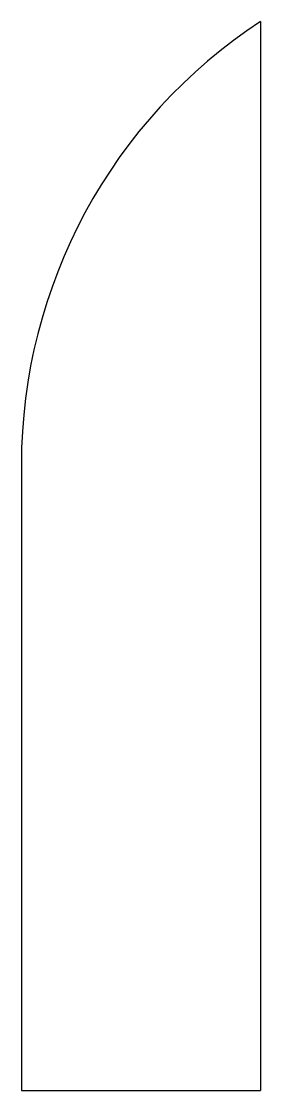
# Model space of a CAD drawing. Extents: x -2174 to -2120, y 461 to 704.
import ezdxf

# ---------------------------------------------------------------- set-up
doc = ezdxf.new("R2010")
doc.units = 0
doc.header["$LTSCALE"] = 12
doc.header["$MEASUREMENT"] = 0
doc.layers.add('ROOF', color=140, linetype='CONTINUOUS')

msp = doc.modelspace()

# ---------------------------------------------------------------- linework, layer by layer
at = {"layer": 'ROOF'}
for p in [(-2120.09, 703.76), (-2174.47, 460.95)]:
    msp.add_line(p, (-2120.09, 460.95), dxfattribs=at)
msp.add_lwpolyline([(-2120.09, 703.76, 0.252809), (-2174.47, 603.09), (-2174.47, 460.95)], format="xyb", dxfattribs=at)

doc.saveas('drawing.dxf')
